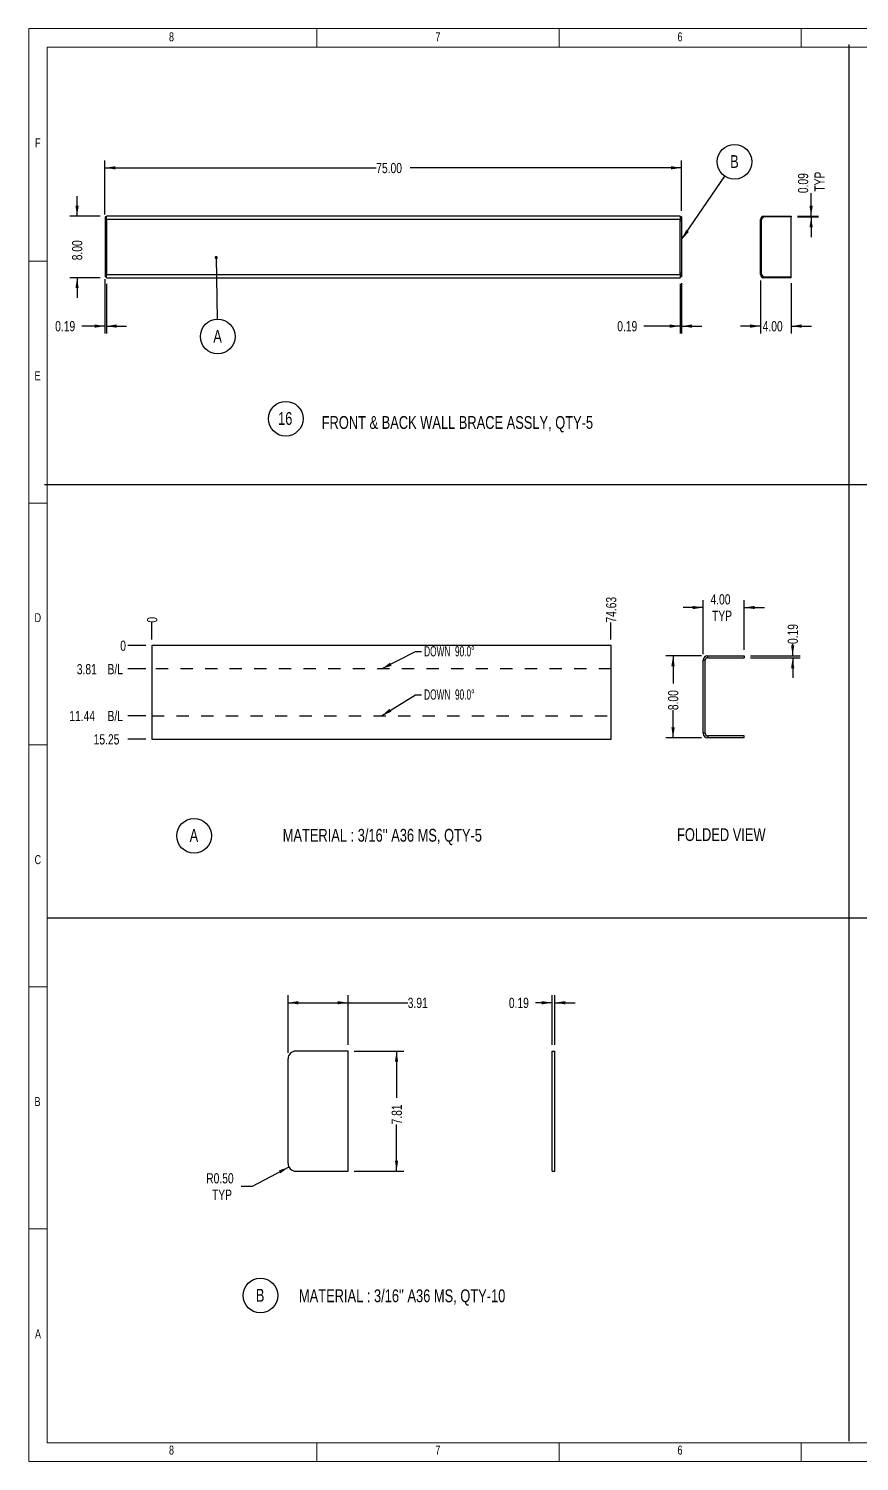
# Model space of a CAD drawing. Header units: inches. Extents: x 0 to 16.5, y 0 to 11.7.
# Drawn here: x 0.02 to 6.77, y 0.02 to 11.67 of the extents above; entities that cross this region are included whole.
import ezdxf

# ---------------------------------------------------------------- set-up
doc = ezdxf.new("R2010")
doc.units = ezdxf.units.IN
doc.header["$MEASUREMENT"] = 0
doc.linetypes.add('HIDDEN', pattern=[0.075, 0.05, -0.025])
doc.layers.add('FORMAT', color=7, linetype='Continuous')
doc.styles.add('SLDTEXTSTYLE0', font='TXT', dxfattribs={"width": 0.75})
doc.styles.add('SLDTEXTSTYLE2', font='TXT', dxfattribs={"width": 0.605})
doc.dimstyles.new('SLDDIMSTYLE0', dxfattribs={"dimtxt": 0.084961, "dimasz": 0.084961, "dimexe": 0, "dimexo": 0.0625, "dimgap": 0.02124, "dimtad": 0, "dimlfac": 16, "dimrnd": 1e-09, "dimzin": 4, "dimdsep": 46, "dimtxsty": 'SLDTEXTSTYLE0', "dimsah": 1, "dimcen": 0.09, "dimadec": 0, "dimazin": 1, "dimtfac": 1, "dimtmove": 0, "dimatfit": 0, "dimfxl": 0, "dimfrac": 2, "dimtolj": 1, "dimtzin": 12, "dimarcsym": 0})
doc.dimstyles.new('SLDDIMSTYLE1', dxfattribs={"dimtxt": 0.084961, "dimasz": 0.084961, "dimexe": 0, "dimexo": 0.0625, "dimgap": 0.02124, "dimtad": 0, "dimlfac": 16, "dimrnd": 1e-09, "dimdsep": 46, "dimtxsty": 'SLDTEXTSTYLE0', "dimsah": 1, "dimcen": 0.09, "dimadec": 0, "dimazin": 2, "dimtfac": 1, "dimtmove": 0, "dimatfit": 0, "dimfxl": 0, "dimfrac": 2, "dimtolj": 1, "dimtzin": 12, "dimarcsym": 0})
doc.dimstyles.new('SLDDIMSTYLE10', dxfattribs={"dimtxt": 0.084961, "dimasz": 0.084961, "dimexe": 0, "dimexo": 0.0625, "dimgap": 0.02124, "dimtad": 0, "dimtih": 1, "dimtoh": 1, "dimdec": 0, "dimlfac": 20, "dimrnd": 1e-09, "dimdsep": 46, "dimtxsty": 'SLDTEXTSTYLE0', "dimblk1": 'NONE', "dimblk2": 'NONE', "dimsah": 1, "dimcen": 0.09, "dimadec": 0, "dimazin": 2, "dimtfac": 1, "dimtdec": 0, "dimtofl": 0, "dimtmove": 0, "dimatfit": 3, "dimldrblk": 'NONE', "dimfxl": 0, "dimfrac": 2, "dimtolj": 1, "dimtzin": 12, "dimarcsym": 0})
doc.dimstyles.new('SLDDIMSTYLE11', dxfattribs={"dimtxt": 0.084961, "dimasz": 0.084961, "dimexe": 0, "dimexo": 0.0625, "dimgap": 0.02124, "dimtad": 0, "dimtih": 1, "dimtoh": 1, "dimlfac": 20, "dimrnd": 1e-09, "dimzin": 12, "dimdsep": 46, "dimtxsty": 'SLDTEXTSTYLE0', "dimblk1": 'NONE', "dimblk2": 'NONE', "dimsah": 1, "dimcen": 0.09, "dimadec": 0, "dimazin": 3, "dimtfac": 1, "dimtofl": 0, "dimtmove": 0, "dimatfit": 3, "dimldrblk": 'NONE', "dimfxl": 0, "dimfrac": 2, "dimtolj": 1, "dimtzin": 12, "dimarcsym": 0})
doc.dimstyles.new('SLDDIMSTYLE12', dxfattribs={"dimtxt": 0.084961, "dimasz": 0.084961, "dimexe": 0, "dimexo": 0.0625, "dimgap": 0.02124, "dimtad": 0, "dimtih": 1, "dimtoh": 1, "dimlfac": 20, "dimrnd": 1e-09, "dimzin": 12, "dimdsep": 46, "dimtxsty": 'SLDTEXTSTYLE0', "dimblk1": 'NONE', "dimblk2": 'NONE', "dimsah": 1, "dimcen": 0.09, "dimadec": 0, "dimazin": 3, "dimtfac": 1, "dimtofl": 0, "dimtmove": 0, "dimatfit": 3, "dimldrblk": 'NONE', "dimfxl": 0, "dimfrac": 2, "dimtolj": 1, "dimtzin": 12, "dimarcsym": 0})
doc.dimstyles.new('SLDDIMSTYLE13', dxfattribs={"dimtxt": 0.084961, "dimasz": 0.084961, "dimexe": 0, "dimexo": 0.0625, "dimgap": 0.02124, "dimtad": 0, "dimlfac": 8, "dimrnd": 1e-09, "dimzin": 12, "dimdsep": 46, "dimtxsty": 'SLDTEXTSTYLE0', "dimsah": 1, "dimcen": 0.09, "dimadec": 0, "dimazin": 3, "dimtfac": 1, "dimtofl": 0, "dimtmove": 0, "dimatfit": 3, "dimfxl": 0, "dimfrac": 2, "dimtolj": 1, "dimtzin": 12, "dimarcsym": 0})
doc.dimstyles.new('SLDDIMSTYLE14', dxfattribs={"dimtxt": 0.084961, "dimasz": 0.084961, "dimexe": 0, "dimexo": 0.0625, "dimgap": 0.02124, "dimtad": 0, "dimtih": 1, "dimtoh": 1, "dimlfac": 8, "dimrnd": 1e-09, "dimzin": 0, "dimdsep": 46, "dimtxsty": 'SLDTEXTSTYLE0', "dimsah": 1, "dimcen": 0, "dimadec": 0, "dimazin": 0, "dimtfac": 1, "dimtofl": 0, "dimtmove": 0, "dimatfit": 3, "dimfxl": 0, "dimfrac": 2, "dimtolj": 1, "dimtzin": 12, "dimarcsym": 0})
doc.dimstyles.new('SLDDIMSTYLE2', dxfattribs={"dimtxt": 0.084961, "dimasz": 0.084961, "dimexe": 0, "dimexo": 0.0625, "dimgap": 0.02124, "dimtad": 0, "dimlfac": 16, "dimrnd": 1e-09, "dimzin": 4, "dimdsep": 46, "dimtxsty": 'SLDTEXTSTYLE0', "dimsah": 1, "dimcen": 0.09, "dimadec": 0, "dimazin": 1, "dimtfac": 1, "dimtofl": 0, "dimtmove": 0, "dimatfit": 3, "dimfxl": 0, "dimfrac": 2, "dimtolj": 1, "dimtzin": 12, "dimarcsym": 0})
doc.dimstyles.new('SLDDIMSTYLE20', dxfattribs={"dimtxt": 0.084961, "dimasz": 0.084961, "dimexe": 0, "dimexo": 0.0625, "dimgap": 0.02124, "dimtad": 0, "dimlfac": 8, "dimrnd": 1e-09, "dimdsep": 46, "dimtxsty": 'SLDTEXTSTYLE0', "dimsah": 1, "dimcen": 0.09, "dimadec": 0, "dimazin": 2, "dimtfac": 1, "dimtmove": 0, "dimatfit": 0, "dimfxl": 0, "dimfrac": 2, "dimtolj": 1, "dimtzin": 12, "dimarcsym": 0})
doc.dimstyles.new('SLDDIMSTYLE3', dxfattribs={"dimtxt": 0.18, "dimasz": 0.026142, "dimexe": 0, "dimexo": 0.0625, "dimgap": 0, "dimtad": 0, "dimtih": 1, "dimtoh": 1, "dimdec": 0, "dimrnd": 1e-09, "dimzin": 0, "dimdsep": 46, "dimtxsty": 'Standard', "dimblk1": 'DOT', "dimblk2": 'DOT', "dimsah": 1, "dimcen": 0.09, "dimadec": 0, "dimazin": 0, "dimtfac": 0.026142, "dimtdec": 0, "dimtofl": 0, "dimtmove": 0, "dimatfit": 3, "dimldrblk": 'DOT', "dimfxl": 0, "dimfrac": 2, "dimtolj": 1, "dimtzin": 0, "dimarcsym": 0})
doc.dimstyles.new('SLDDIMSTYLE4', dxfattribs={"dimtxt": 0.18, "dimasz": 0.084961, "dimexe": 0, "dimexo": 0.0625, "dimgap": 0, "dimtad": 0, "dimtih": 1, "dimtoh": 1, "dimdec": 0, "dimrnd": 1e-09, "dimzin": 0, "dimdsep": 46, "dimtxsty": 'Standard', "dimsah": 1, "dimcen": 0.09, "dimadec": 0, "dimazin": 0, "dimtfac": 0.084961, "dimtdec": 0, "dimtofl": 0, "dimtmove": 0, "dimatfit": 3, "dimfxl": 0, "dimfrac": 2, "dimtolj": 1, "dimtzin": 0, "dimarcsym": 0})
doc.dimstyles.new('SLDDIMSTYLE5', dxfattribs={"dimtxt": 0.084961, "dimasz": 0.084961, "dimexe": 0, "dimexo": 0.0625, "dimgap": 0.02124, "dimtad": 0, "dimlfac": 16, "dimrnd": 1e-09, "dimdsep": 46, "dimtxsty": 'SLDTEXTSTYLE0', "dimsah": 1, "dimcen": 0.09, "dimadec": 0, "dimazin": 2, "dimtfac": 1, "dimtdec": 3, "dimtmove": 0, "dimatfit": 0, "dimfxl": 0, "dimfrac": 2, "dimtolj": 1, "dimtzin": 12, "dimarcsym": 0})
doc.dimstyles.new('SLDDIMSTYLE6', dxfattribs={"dimtxt": 0.084961, "dimasz": 0.084961, "dimexe": 0, "dimexo": 0.0625, "dimgap": 0.02124, "dimtad": 0, "dimlfac": 12, "dimrnd": 1e-09, "dimzin": 4, "dimdsep": 46, "dimtxsty": 'SLDTEXTSTYLE0', "dimsah": 1, "dimcen": 0.09, "dimadec": 0, "dimazin": 1, "dimtfac": 1, "dimtofl": 0, "dimtmove": 0, "dimatfit": 3, "dimfxl": 0, "dimfrac": 2, "dimtolj": 1, "dimtzin": 12, "dimarcsym": 0})
doc.dimstyles.new('SLDDIMSTYLE7', dxfattribs={"dimtxt": 0.084961, "dimasz": 0.084961, "dimexe": 0, "dimexo": 0.0625, "dimgap": 0.02124, "dimtad": 0, "dimlfac": 12, "dimrnd": 1e-09, "dimdsep": 46, "dimtxsty": 'SLDTEXTSTYLE0', "dimsah": 1, "dimcen": 0.09, "dimadec": 0, "dimazin": 2, "dimtfac": 1, "dimtmove": 0, "dimatfit": 0, "dimfxl": 0, "dimfrac": 2, "dimtolj": 1, "dimtzin": 12, "dimarcsym": 0})
doc.dimstyles.new('SLDDIMSTYLE9', dxfattribs={"dimtxt": 0.084961, "dimasz": 0.084961, "dimexe": 0, "dimexo": 0.0625, "dimgap": 0.02124, "dimtad": 0, "dimlfac": 12, "dimrnd": 1e-09, "dimzin": 4, "dimdsep": 46, "dimtxsty": 'SLDTEXTSTYLE0', "dimsah": 1, "dimcen": 0.09, "dimadec": 0, "dimazin": 1, "dimtfac": 1, "dimtmove": 0, "dimatfit": 0, "dimfxl": 0, "dimfrac": 2, "dimtolj": 1, "dimtzin": 12, "dimarcsym": 0})

# ---------------------------------------------------------------- blocks, each defined once
blk = doc.blocks.new('Drawing View80')
at = {"color": 7, "linetype": 'Continuous', "lineweight": 25}
for p, q in [((-4.676, 0.031), (-4.687, 0.031)), ((-4.687, 0.031), (-4.687, 0)), ((-0.012, 0.037), (-4.676, 0.037)), ((-4.676, 0.01), (-4.676, 0.037)), ((-0.012, 0.01), (-4.676, 0.01)), ((-4.676, 0.01), (-4.676, -0.436)), ((-0.012, 0.037), (-0.012, 0.01)), ((0, 0.031), (-0.012, 0.031)), ((-0.012, -0.436), (-0.012, 0.01)), ((0, 0), (-0.012, 0)), ((0, 0.031), (0, 0)), ((0, 0), (0, -0.426)), ((-4.676, 0), (-4.687, 0)), ((-4.687, 0), (-4.687, -0.426)), ((-4.687, -0.426), (-4.687, -0.457)), ((-4.676, -0.426), (-4.687, -0.426)), ((-4.676, -0.457), (-4.687, -0.457)), ((-4.676, -0.436), (-0.012, -0.436)), ((-4.676, -0.463), (-4.676, -0.436)), ((-4.676, -0.463), (-0.012, -0.463)), ((0, -0.426), (-0.012, -0.426)), ((-0.012, -0.436), (-0.012, -0.463)), ((0, -0.457), (-0.012, -0.457)), ((0, -0.426), (0, -0.457))]:
    blk.add_line(p, q, dxfattribs=at)
blk = doc.blocks.new('_D')
at = {"layer": 'FORMAT'}
for p, q in [((0.412, 10.148), (0.412, 10.312)), ((0.6, 10.148), (0.352, 10.148)), ((0.6, 9.648), (0.352, 9.648)), ((0.412, 9.648), (0.412, 9.485))]:
    blk.add_line(p, q, dxfattribs=at)
for points in [[(0.412, 10.148), (0.425, 10.233), (0.399, 10.233)], [(0.412, 9.648), (0.399, 9.563), (0.425, 9.563)]]:
    blk.add_solid(points, dxfattribs=at)
at = {"layer": 'FORMAT', "insert": (0.371, 9.79), "char_height": 0.0833, "attachment_point": 1, "rotation": 90, "style": 'SLDTEXTSTYLE0'}
blk.add_mtext('8.00', dxfattribs=at)
blk = doc.blocks.new('_D_1')
at = {"layer": 'FORMAT'}
for p, q in [((5.314, 9.598), (5.314, 9.194)), ((5.326, 9.604), (5.326, 9.194)), ((5.314, 9.254), (5.019, 9.254)), ((5.326, 9.254), (5.49, 9.254))]:
    blk.add_line(p, q, dxfattribs=at)
for points in [[(5.314, 9.254), (5.229, 9.268), (5.229, 9.241)], [(5.326, 9.254), (5.411, 9.241), (5.411, 9.268)]]:
    blk.add_solid(points, dxfattribs=at)
at = {"layer": 'FORMAT', "insert": (4.803, 9.295), "char_height": 0.0833, "attachment_point": 1, "style": 'SLDTEXTSTYLE0'}
blk.add_mtext('0.19', dxfattribs=at)
blk = doc.blocks.new('_D_2')
at = {"layer": 'FORMAT'}
for p, q in [((0.639, 10.161), (0.639, 10.602)), ((0.639, 10.542), (2.844, 10.542)), ((5.326, 10.542), (3.121, 10.542)), ((5.326, 10.192), (5.326, 10.602))]:
    blk.add_line(p, q, dxfattribs=at)
for points in [[(0.639, 10.542), (0.724, 10.529), (0.724, 10.555)], [(5.326, 10.542), (5.241, 10.555), (5.241, 10.529)]]:
    blk.add_solid(points, dxfattribs=at)
at = {"layer": 'FORMAT', "insert": (2.844, 10.582), "char_height": 0.0833, "attachment_point": 1, "style": 'SLDTEXTSTYLE0'}
blk.add_mtext('75.00', dxfattribs=at)
blk = doc.blocks.new('_D_3')
at = {"layer": 'FORMAT'}
for p, q in [((0.639, 9.635), (0.639, 9.194)), ((0.65, 9.598), (0.65, 9.194)), ((0.639, 9.254), (0.45, 9.254)), ((0.65, 9.254), (0.814, 9.254))]:
    blk.add_line(p, q, dxfattribs=at)
for points in [[(0.639, 9.254), (0.554, 9.268), (0.554, 9.241)], [(0.65, 9.254), (0.735, 9.241), (0.735, 9.268)]]:
    blk.add_solid(points, dxfattribs=at)
at = {"layer": 'FORMAT', "insert": (0.234, 9.295), "char_height": 0.0833, "attachment_point": 1, "style": 'SLDTEXTSTYLE0'}
blk.add_mtext('0.19', dxfattribs=at)
blk = doc.blocks.new('SW_NOTE_0_3')
at = {"layer": 'FORMAT', "color": 0}
blk.add_circle((0.003, -0.141), 0.141, dxfattribs=at)
at = {"layer": 'FORMAT', "color": 0, "insert": (0.002, -0.087), "char_height": 0.104, "attachment_point": 2, "style": 'SLDTEXTSTYLE0'}
blk.add_mtext('A', dxfattribs=at)
blk = doc.blocks.new('_Dot')
at = {"color": 0, "linetype": 'ByBlock', "lineweight": -2}
blk.add_line((-0.5, 0), (-1, 0), dxfattribs=at)
at = {"color": 0, "linetype": 'ByBlock', "const_width": 0.5}
blk.add_lwpolyline([(-0.25, 0, 1), (0.25, 0, 1)], format="xyb", close=True, dxfattribs=at)
blk = doc.blocks.new('SW_NOTE_0_4')
at = {"layer": 'FORMAT', "color": 0}
blk.add_circle((0.079, 0.117), 0.141, dxfattribs=at)
at = {"layer": 'FORMAT', "color": 0, "insert": (0.078, 0.171), "char_height": 0.104, "attachment_point": 2, "style": 'SLDTEXTSTYLE0'}
blk.add_mtext('B', dxfattribs=at)
blk = doc.blocks.new('SW_NOTE_0_5')
at = {"layer": 'FORMAT', "color": 0}
blk.add_circle((0.076, 0.08), 0.141, dxfattribs=at)
at = {"layer": 'FORMAT', "color": 0, "insert": (0.072, 0.134), "char_height": 0.1042, "attachment_point": 2, "style": 'SLDTEXTSTYLE0'}
blk.add_mtext('16', dxfattribs=at)
blk = doc.blocks.new('Drawing View81')
at = {"color": 7, "linetype": 'Continuous', "lineweight": 25}
for p, q in [((-0.006, -0.01), (-0.006, 0.436)), ((0.002, 0.436), (-0.006, 0.436)), ((0, 0.426), (0, 0)), ((0.021, 0.463), (0.244, 0.463)), ((0.021, 0.455), (0.021, 0.463)), ((0.244, 0.457), (0.031, 0.457)), ((0.244, 0.463), (0.244, 0.457)), ((0.244, -0.031), (0.244, 0.457)), ((0.002, -0.01), (-0.006, -0.01)), ((0.021, -0.03), (0.021, -0.037)), ((0.244, -0.037), (0.021, -0.037)), ((0.031, -0.031), (0.244, -0.031)), ((0.244, -0.037), (0.244, -0.031))]:
    blk.add_line(p, q, dxfattribs=at)
for centre, radius, start, end in [((0.021, 0.436), 0.0273, 90, 180), ((0.031, 0.426), 0.0313, 90, 180), ((0.031, 0), 0.0313, 180, 270), ((0.021, -0.01), 0.0273, 180, 270)]:
    blk.add_arc(centre, radius, start, end, dxfattribs=at)
blk = doc.blocks.new('_D_4')
at = {"layer": 'FORMAT'}
for p, q in [((6.379, 10.148), (6.379, 10.336)), ((6.268, 10.148), (6.439, 10.148)), ((6.268, 10.142), (6.439, 10.142)), ((6.379, 10.142), (6.379, 9.979))]:
    blk.add_line(p, q, dxfattribs=at)
for points in [[(6.379, 10.148), (6.392, 10.233), (6.366, 10.233)], [(6.379, 10.142), (6.366, 10.057), (6.392, 10.057)]]:
    blk.add_solid(points, dxfattribs=at)
at = {"layer": 'FORMAT', "char_height": 0.0833, "attachment_point": 1, "rotation": 90, "style": 'SLDTEXTSTYLE0'}
for s, insert in [('0.09', (6.272, 10.336)), ('TYP', (6.406, 10.348))]:
    blk.add_mtext(s, dxfattribs=dict(at, insert=insert))
blk = doc.blocks.new('_D_5')
at = {"layer": 'FORMAT'}
for p, q in [((5.968, 9.626), (5.968, 9.194)), ((6.218, 9.604), (6.218, 9.194)), ((5.968, 9.254), (5.805, 9.254)), ((6.218, 9.254), (6.381, 9.254))]:
    blk.add_line(p, q, dxfattribs=at)
for points in [[(5.968, 9.254), (5.883, 9.268), (5.883, 9.241)], [(6.218, 9.254), (6.303, 9.241), (6.303, 9.268)]]:
    blk.add_solid(points, dxfattribs=at)
at = {"layer": 'FORMAT', "insert": (5.985, 9.295), "char_height": 0.0833, "attachment_point": 1, "style": 'SLDTEXTSTYLE0'}
blk.add_mtext('4.00', dxfattribs=at)
blk = doc.blocks.new('Drawing View87')
at = {"color": 7, "linetype": 'Continuous', "lineweight": 25}
for p, q in [((0, 0), (-3.73125, 0)), ((0, -0.7625), (0, 0)), ((-3.73125, 0), (-3.73125, -0.7625)), ((-3.73125, -0.7625), (0, -0.7625))]:
    blk.add_line(p, q, dxfattribs=at)
blk = doc.blocks.new('_D_12')
at = {"layer": 'FORMAT'}
blk.add_line((1.021, 6.706), (1.021, 6.842), dxfattribs=at)
at = {"layer": 'FORMAT', "insert": (0.981, 6.842), "char_height": 0.0833, "attachment_point": 1, "rotation": 90, "style": 'SLDTEXTSTYLE0'}
blk.add_mtext('0', dxfattribs=at)
blk = doc.blocks.new('_None')
blk = doc.blocks.new('_D_13')
at = {"layer": 'FORMAT'}
blk.add_line((4.752, 6.706), (4.752, 6.842), dxfattribs=at)
at = {"layer": 'FORMAT', "insert": (4.712, 6.842), "char_height": 0.0833, "attachment_point": 1, "rotation": 90, "style": 'SLDTEXTSTYLE0'}
blk.add_mtext('74.63', dxfattribs=at)
blk = doc.blocks.new('_D_14')
at = {"layer": 'FORMAT'}
blk.add_line((0.971, 6.656), (0.824, 6.656), dxfattribs=at)
at = {"layer": 'FORMAT', "insert": (0.763, 6.696), "char_height": 0.0833, "attachment_point": 1, "style": 'SLDTEXTSTYLE0'}
blk.add_mtext('0', dxfattribs=at)
blk = doc.blocks.new('_D_15')
at = {"layer": 'FORMAT'}
blk.add_line((0.971, 6.465), (0.824, 6.465), dxfattribs=at)
at = {"layer": 'FORMAT', "char_height": 0.0833, "attachment_point": 1, "style": 'SLDTEXTSTYLE0'}
for s, insert in [('3.81', (0.41, 6.505)), ('B/L', (0.66, 6.505))]:
    blk.add_mtext(s, dxfattribs=dict(at, insert=insert))
blk = doc.blocks.new('_D_16')
at = {"layer": 'FORMAT'}
blk.add_line((0.971, 6.084), (0.824, 6.084), dxfattribs=at)
at = {"layer": 'FORMAT', "char_height": 0.0833, "attachment_point": 1, "style": 'SLDTEXTSTYLE0'}
for s, insert in [('11.44', (0.349, 6.124)), ('B/L', (0.66, 6.124))]:
    blk.add_mtext(s, dxfattribs=dict(at, insert=insert))
blk = doc.blocks.new('_D_17')
at = {"layer": 'FORMAT'}
blk.add_line((0.971, 5.893), (0.824, 5.893), dxfattribs=at)
at = {"layer": 'FORMAT', "insert": (0.547, 5.934), "char_height": 0.0833, "attachment_point": 1, "style": 'SLDTEXTSTYLE0'}
blk.add_mtext('15.25', dxfattribs=at)
blk = doc.blocks.new('SW_NOTE_0_8')
at = {"layer": 'FORMAT', "color": 0}
blk.add_circle((0.042, 0.08), 0.141, dxfattribs=at)
at = {"layer": 'FORMAT', "color": 0, "insert": (0.041, 0.134), "char_height": 0.104, "attachment_point": 2, "style": 'SLDTEXTSTYLE0'}
blk.add_mtext('A', dxfattribs=at)
blk = doc.blocks.new('Drawing View89')
at = {"color": 7, "linetype": 'Continuous', "lineweight": 25}
for p, q in [((-0.333, 0.021), (-0.333, 0.615)), ((-0.318, 0.615), (-0.333, 0.615)), ((-0.318, 0.021), (-0.318, 0.615)), ((-0.297, 0.635), (-0.297, 0.651)), ((-0.297, 0.651), (0, 0.651)), ((-0.297, 0.635), (0, 0.635)), ((0, 0.651), (0, 0.635)), ((-0.318, 0.021), (-0.333, 0.021)), ((0, 0), (-0.297, 0)), ((-0.297, 0), (-0.297, -0.016)), ((0, -0.016), (0, 0)), ((0, -0.016), (-0.297, -0.016))]:
    blk.add_line(p, q, dxfattribs=at)
for centre, radius, start, end in [((-0.297, 0.615), 0.0365, 90, 180), ((-0.297, 0.615), 0.0208, 90, 180), ((-0.297, 0.021), 0.0365, 180, 270), ((-0.297, 0.021), 0.0208, 180, 270)]:
    blk.add_arc(centre, radius, start, end, dxfattribs=at)
blk = doc.blocks.new('_D_18')
at = {"layer": 'FORMAT'}
for p, q in [((5.502, 6.585), (5.502, 7.025)), ((5.835, 6.622), (5.835, 7.025)), ((5.502, 6.965), (5.339, 6.965)), ((5.835, 6.965), (5.999, 6.965))]:
    blk.add_line(p, q, dxfattribs=at)
for points in [[(5.502, 6.965), (5.417, 6.978), (5.417, 6.952)], [(5.835, 6.965), (5.92, 6.952), (5.92, 6.978)]]:
    blk.add_solid(points, dxfattribs=at)
at = {"layer": 'FORMAT', "char_height": 0.0833, "attachment_point": 1, "style": 'SLDTEXTSTYLE0'}
for s, insert in [('4.00', (5.561, 7.073)), ('TYP', (5.574, 6.939))]:
    blk.add_mtext(s, dxfattribs=dict(at, insert=insert))
blk = doc.blocks.new('_D_19')
at = {"layer": 'FORMAT'}
for p, q in [((5.488, 6.572), (5.197, 6.572)), ((5.257, 6.572), (5.257, 6.346)), ((5.257, 5.905), (5.257, 6.13)), ((5.488, 5.905), (5.197, 5.905))]:
    blk.add_line(p, q, dxfattribs=at)
for points in [[(5.257, 6.572), (5.243, 6.487), (5.27, 6.487)], [(5.257, 5.905), (5.27, 5.99), (5.243, 5.99)]]:
    blk.add_solid(points, dxfattribs=at)
at = {"layer": 'FORMAT', "insert": (5.216, 6.13), "char_height": 0.0833, "attachment_point": 1, "rotation": 90, "style": 'SLDTEXTSTYLE0'}
blk.add_mtext('8.00', dxfattribs=at)
blk = doc.blocks.new('_D_20')
at = {"layer": 'FORMAT'}
for p, q in [((6.229, 6.572), (6.229, 6.668)), ((5.885, 6.572), (6.289, 6.572)), ((5.885, 6.556), (6.289, 6.556)), ((6.229, 6.556), (6.229, 6.393))]:
    blk.add_line(p, q, dxfattribs=at)
for points in [[(6.229, 6.572), (6.242, 6.656), (6.216, 6.656)], [(6.229, 6.556), (6.216, 6.471), (6.242, 6.471)]]:
    blk.add_solid(points, dxfattribs=at)
at = {"layer": 'FORMAT', "insert": (6.189, 6.668), "char_height": 0.0833, "attachment_point": 1, "rotation": 90, "style": 'SLDTEXTSTYLE0'}
blk.add_mtext('0.19', dxfattribs=at)
blk = doc.blocks.new('Drawing View91')
at = {"color": 7, "linetype": 'Continuous', "lineweight": 25}
for p, q in [((0.426, 0.977), (0, 0.977)), ((0.426, 0), (0.426, 0.977)), ((-0.063, 0.914), (-0.063, 0.062)), ((0, 0), (0.426, 0))]:
    blk.add_line(p, q, dxfattribs=at)
for centre, start, end in [((0, 0.914), 90, 180), ((0, 0.062), 180, 270)]:
    blk.add_arc(centre, 0.0625, start, end, dxfattribs=at)
blk = doc.blocks.new('_D_21')
at = {"layer": 'FORMAT'}
for p, q in [((2.665, 3.356), (3.069, 3.356)), ((3.009, 3.356), (3.009, 2.975)), ((3.009, 2.379), (3.009, 2.76)), ((2.665, 2.379), (3.069, 2.379))]:
    blk.add_line(p, q, dxfattribs=at)
for points in [[(3.009, 3.356), (2.996, 3.271), (3.022, 3.271)], [(3.009, 2.379), (3.022, 2.464), (2.996, 2.464)]]:
    blk.add_solid(points, dxfattribs=at)
at = {"layer": 'FORMAT', "insert": (2.969, 2.76), "char_height": 0.0833, "attachment_point": 1, "rotation": 90, "style": 'SLDTEXTSTYLE0'}
blk.add_mtext('7.81', dxfattribs=at)
blk = doc.blocks.new('_D_22')
at = {"layer": 'FORMAT'}
for p, q in [((2.127, 3.343), (2.127, 3.81)), ((2.127, 3.75), (2.615, 3.75)), ((2.615, 3.406), (2.615, 3.81)), ((2.615, 3.75), (3.1, 3.75))]:
    blk.add_line(p, q, dxfattribs=at)
for points in [[(2.127, 3.75), (2.212, 3.736), (2.212, 3.763)], [(2.615, 3.75), (2.53, 3.763), (2.53, 3.736)]]:
    blk.add_solid(points, dxfattribs=at)
at = {"layer": 'FORMAT', "insert": (3.1, 3.79), "char_height": 0.0833, "attachment_point": 1, "style": 'SLDTEXTSTYLE0'}
blk.add_mtext('3.91', dxfattribs=at)
blk = doc.blocks.new('_D_23')
at = {"layer": 'FORMAT'}
for p, q in [((2.134, 2.413), (1.836, 2.256)), ((1.836, 2.256), (1.746, 2.256))]:
    blk.add_line(p, q, dxfattribs=at)
blk.add_solid([(2.134, 2.413), (2.053, 2.385), (2.065, 2.362)], dxfattribs=at)
at = {"layer": 'FORMAT', "char_height": 0.0833, "attachment_point": 1, "style": 'SLDTEXTSTYLE0'}
for s, insert in [('R0.50', (1.462, 2.363)), ('TYP', (1.509, 2.229))]:
    blk.add_mtext(s, dxfattribs=dict(at, insert=insert))
blk = doc.blocks.new('SW_NOTE_0_9')
at = {"layer": 'FORMAT', "color": 0}
blk.add_circle((0.041, 0.08), 0.141, dxfattribs=at)
at = {"layer": 'FORMAT', "color": 0, "insert": (0.039, 0.134), "char_height": 0.104, "attachment_point": 2, "style": 'SLDTEXTSTYLE0'}
blk.add_mtext('B', dxfattribs=at)
blk = doc.blocks.new('Drawing View98')
at = {"color": 7, "linetype": 'Continuous', "lineweight": 25}
for p, q in [((0, 0), (0, 0.977)), ((0, 0.977), (0.023, 0.977)), ((0.023, 0), (0.023, 0.977)), ((0, 0), (0.023, 0))]:
    blk.add_line(p, q, dxfattribs=at)
blk = doc.blocks.new('_D_36')
at = {"layer": 'FORMAT'}
for p, q in [((4.274, 3.75), (4.138, 3.75)), ((4.274, 3.406), (4.274, 3.81)), ((4.297, 3.406), (4.297, 3.81)), ((4.297, 3.75), (4.46, 3.75))]:
    blk.add_line(p, q, dxfattribs=at)
for points in [[(4.274, 3.75), (4.189, 3.763), (4.189, 3.736)], [(4.297, 3.75), (4.382, 3.736), (4.382, 3.763)]]:
    blk.add_solid(points, dxfattribs=at)
at = {"layer": 'FORMAT', "insert": (3.922, 3.79), "char_height": 0.0833, "attachment_point": 1, "style": 'SLDTEXTSTYLE0'}
blk.add_mtext('0.19', dxfattribs=at)

msp = doc.modelspace()

# ---------------------------------------------------------------- linework, layer by layer
at = {"color": 7, "linetype": 'Continuous', "lineweight": 18}
for p, q in [((0.0187, 0.0187), (0.0187, 11.67421)), ((0.0187, 11.67421), (16.51673, 11.67421)), ((2.3622, 11.52421), (2.3622, 11.67421)), ((4.33071, 11.52421), (4.33071, 11.67421)), ((6.29921, 11.52421), (6.29921, 11.67421)), ((0.1687, 0.1687), (0.1687, 11.52421)), ((0.1687, 11.52421), (16.36673, 11.52421)), ((0.1687, 9.78346), (0.0187, 9.78346)), ((0.1687, 7.81496), (0.0187, 7.81496)), ((0.1687, 5.84646), (0.0187, 5.84646)), ((0.04866, 5.84646), (0.16874, 5.84646)), ((0.1687, 3.87795), (0.0187, 3.87795)), ((0.1687, 1.90945), (0.0187, 1.90945)), ((16.36673, 0.1687), (0.1687, 0.1687)), ((2.3622, 0.1687), (2.3622, 0.0187)), ((4.33071, 0.1687), (4.33071, 0.0187)), ((6.29921, 0.1687), (6.29921, 0.0187)), ((16.51673, 0.0187), (0.0187, 0.0187))]:
    msp.add_line(p, q, dxfattribs=at)
at = {"color": 7, "linetype": 'HIDDEN'}
for p, q in [((4.75241, 6.46503), (1.02116, 6.46503)), ((1.02116, 6.08378), (4.75241, 6.08378))]:
    msp.add_line(p, q, dxfattribs=at)
at = {"layer": 'FORMAT'}
for p, q in [((6.68598, 11.54586), (6.68598, 0.1828)), ((0.14828, 7.96556), (16.37401, 7.96556)), ((0.16874, 4.44047), (16.39173, 4.44047))]:
    msp.add_line(p, q, dxfattribs=at)

# ---------------------------------------------------------------- block references
at = {"color": 7, "linetype": 'Continuous', "lineweight": 25}
for name, p in [('Drawing View80', (5.32614, 10.11107)), ('Drawing View81', (5.9739, 9.68529)), ('Drawing View87', (4.75241, 6.65565)), ('Drawing View89', (5.83537, 5.92048)), ('Drawing View91', (2.18944, 2.37926)), ('Drawing View98', (4.27362, 2.37926))]:
    msp.add_blockref(name, p, dxfattribs=at)
at = {"layer": 'FORMAT'}
for name, p in [('SW_NOTE_0_4', (5.67746, 10.47427)), ('SW_NOTE_0_3', (1.55216, 9.31018)), ('SW_NOTE_0_5', (2.03216, 8.42102)), ('SW_NOTE_0_8', (1.32097, 5.02815)), ('SW_NOTE_0_9', (1.86131, 1.28776))]:
    msp.add_blockref(name, p, dxfattribs=at)

# ---------------------------------------------------------------- texts
at = {"color": 7, "linetype": 'Continuous', "lineweight": 0}
for s, insert, char_height, attachment_point, style in [('8', (1.17963, 11.64401), 0.07292, 2, 'SLDTEXTSTYLE0'), ('7', (3.34499, 11.64401), 0.07292, 2, 'SLDTEXTSTYLE0'), ('6', (5.31349, 11.64401), 0.07292, 2, 'SLDTEXTSTYLE0'), ('F', (0.07043, 10.78209), 0.07292, 1, 'SLDTEXTSTYLE0'), ('E', (0.06659, 8.88727), 0.07292, 1, 'SLDTEXTSTYLE0'), ('D', (0.06659, 6.91877), 0.07292, 1, 'SLDTEXTSTYLE0'), ('DOWN  90.0°', (3.23338, 6.65049), 0.0833, 1, 'SLDTEXTSTYLE2'), ('DOWN  90.0°', (3.23338, 6.2987), 0.0833, 1, 'SLDTEXTSTYLE2'), ('C', (0.06659, 4.95026), 0.07292, 1, 'SLDTEXTSTYLE0'), ('B', (0.06655, 2.98176), 0.07292, 1, 'SLDTEXTSTYLE0'), ('A', (0.07011, 1.09162), 0.07292, 1, 'SLDTEXTSTYLE0'), ('8', (1.17963, 0.14676), 0.07292, 2, 'SLDTEXTSTYLE0'), ('7', (3.34499, 0.14676), 0.07292, 2, 'SLDTEXTSTYLE0'), ('6', (5.31349, 0.14676), 0.07292, 2, 'SLDTEXTSTYLE0')]:
    msp.add_mtext(s, dxfattribs=dict(at, insert=insert, char_height=char_height, attachment_point=attachment_point, style=style))
at = {"layer": 'FORMAT', "char_height": 0.1041667, "attachment_point": 1, "style": 'SLDTEXTSTYLE0'}
for s, insert in [('FRONT & BACK WALL BRACE ASSLY, QTY-5', (2.40053, 8.52231)), ("MATERIAL : 3/16'' A36 MS, QTY-5", (2.0838, 5.16407)), ('FOLDED VIEW', (5.289, 5.16931)), ("MATERIAL : 3/16'' A36 MS, QTY-10", (2.21599, 1.41765))]:
    msp.add_mtext(s, dxfattribs=dict(at, insert=insert))

# ---------------------------------------------------------------- dimensions: what is measured, and where the dimension line sits
at = {"layer": 'FORMAT'}
for base, p1, p2, dimstyle, picture, middle in [((5.32614, 10.54188), (0.63864, 10.11107), (5.32614, 10.14232), 'SLDDIMSTYLE2', '_D_2', (2.98239, 10.54188)), ((0.63864, 9.25448), (0.65036, 9.64818), (0.63864, 9.68529), 'SLDDIMSTYLE1', '_D_3', (0.34223, 9.25448)), ((6.21804, 9.25448), (5.96804, 9.67552), (6.21804, 9.65404), 'SLDDIMSTYLE0', '_D_5', (6.09304, 9.25448)), ((5.32614, 9.25448), (5.31442, 9.64818), (5.32614, 9.65404), 'SLDDIMSTYLE1', '_D_1', (4.91105, 9.25448)), ((2.12694, 3.74952), (2.61522, 3.35582), (2.12694, 3.29332), 'SLDDIMSTYLE13', '_D_22', (3.20804, 3.74952)), ((4.29705, 3.74952), (4.27362, 3.35582), (4.29705, 3.35582), 'SLDDIMSTYLE20', '_D_36', (4.03022, 3.74952))]:
    dim = msp.add_linear_dim(base=base, p1=p1, p2=p2, dimstyle=dimstyle, dxfattribs=at)
    dim.commit()
    dim.dimension.update_dxf_attribs({"geometry": picture, "text_midpoint": middle, "dimtype": 160})
dim = msp.add_linear_dim(base=(6.37923, 10.14232), p1=(6.21804, 10.14818), p2=(6.21804, 10.14232), angle=90, text='<>\\PTYP', dimstyle='SLDDIMSTYLE5', dxfattribs=at)
dim.commit()
dim.dimension.update_dxf_attribs({"geometry": '_D_4', "text_midpoint": (6.37923, 10.44345), "dimtype": 160})
for base, p1, p2, dimstyle, picture, middle in [((0.41161, 10.14818), (0.65036, 9.64818), (0.65036, 10.14818), 'SLDDIMSTYLE0', '_D', (0.41161, 9.89818)), ((6.22907, 6.55589), (5.83537, 6.57152), (5.83537, 6.55589), 'SLDDIMSTYLE7', '_D_20', (6.22907, 6.77545)), ((5.25655, 5.90485), (5.5385, 6.57152), (5.5385, 5.90485), 'SLDDIMSTYLE6', '_D_19', (5.25655, 6.23819)), ((3.00892, 3.35582), (2.61522, 2.37926), (2.61522, 3.35582), 'SLDDIMSTYLE13', '_D_21', (3.00892, 2.86754))]:
    dim = msp.add_linear_dim(base=base, p1=p1, p2=p2, angle=90, dimstyle=dimstyle, dxfattribs=at)
    dim.commit()
    dim.dimension.update_dxf_attribs({"geometry": picture, "text_midpoint": middle, "dimtype": 160})
for feature_location, offset, dtype, origin, dimstyle, picture, middle in [((4.7524076707, 6.6556522854), (0, 0.1862977399), 1, (1.0211576707, 6.6556522854), 'SLDDIMSTYLE11', '_D_13', (4.7524076707, 6.9800673081)), ((1.0211576707, 6.6556522854), (0, 0.1862977399), 1, (1.0211576707, 6.6556522854), 'SLDDIMSTYLE10', '_D_12', (1.0211576707, 6.8722740992)), ((1.02116, 5.89315), (-0.19765, 0), 0, (1.02116, 6.65565), 'SLDDIMSTYLE11', '_D_17', (0.68539, 5.89315)), ((1.0211576707, 6.6556522854), (-0.1976509652, 0), 0, (1.0211576707, 6.6556522854), 'SLDDIMSTYLE10', '_D_14', (0.7931826316, 6.6556522854))]:
    dim = msp.add_ordinate_dim(feature_location=feature_location, offset=offset, dtype=dtype, origin=origin, dimstyle=dimstyle, dxfattribs=at)
    dim.commit()
    dim.dimension.update_dxf_attribs({"geometry": picture, "text_midpoint": middle})
dim = msp.add_linear_dim(base=(5.50204, 6.96522), p1=(5.83537, 6.57152), p2=(5.50204, 6.53506), text='<>\\PTYP', dimstyle='SLDDIMSTYLE9', dxfattribs=at)
dim.commit()
dim.dimension.update_dxf_attribs({"geometry": '_D_18', "text_midpoint": (5.66871, 6.96522), "dimtype": 160})
for feature_location, dimstyle, picture, middle in [((1.02116, 6.08378), 'SLDDIMSTYLE11', '_D_16', (0.58647, 6.08378)), ((1.02116, 6.46503), 'SLDDIMSTYLE12', '_D_15', (0.61679, 6.46503))]:
    dim = msp.add_ordinate_dim(feature_location=feature_location, offset=(-0.19765, 0), dtype=0, origin=(1.02116, 6.65565), text='<> B/L', dimstyle=dimstyle, dxfattribs=at)
    dim.commit()
    dim.dimension.update_dxf_attribs({"geometry": picture, "text_midpoint": middle})
dim = msp.add_radius_dim(center=(2.18944, 2.44176), mpoint=(2.13413, 2.41265), text='<>\\PTYP', dimstyle='SLDDIMSTYLE14', dxfattribs=at)
dim.commit()
dim.dimension.update_dxf_attribs({"geometry": '_D_23', "text_midpoint": (1.60397, 2.25588), "dimtype": 164})

# ---------------------------------------------------------------- leaders
at = {"color": 7, "linetype": 'Continuous', "lineweight": 0}
for points in [[(2.88678, 6.46503), (3.16314, 6.60691), (3.21314, 6.60691)], [(2.88678, 6.08378), (3.16314, 6.25482), (3.21314, 6.25482)]]:
    msp.add_leader(points, dimstyle='SLDDIMSTYLE4', dxfattribs=at)
at = {"layer": 'FORMAT'}
for points, dimstyle in [([(5.32614, 9.95789), (5.67746, 10.47427)], 'SLDDIMSTYLE4'), ([(1.54321, 9.81178), (1.55216, 9.31018)], 'SLDDIMSTYLE3')]:
    msp.add_leader(points, dimstyle=dimstyle, dxfattribs=at)

doc.saveas('drawing.dxf')
